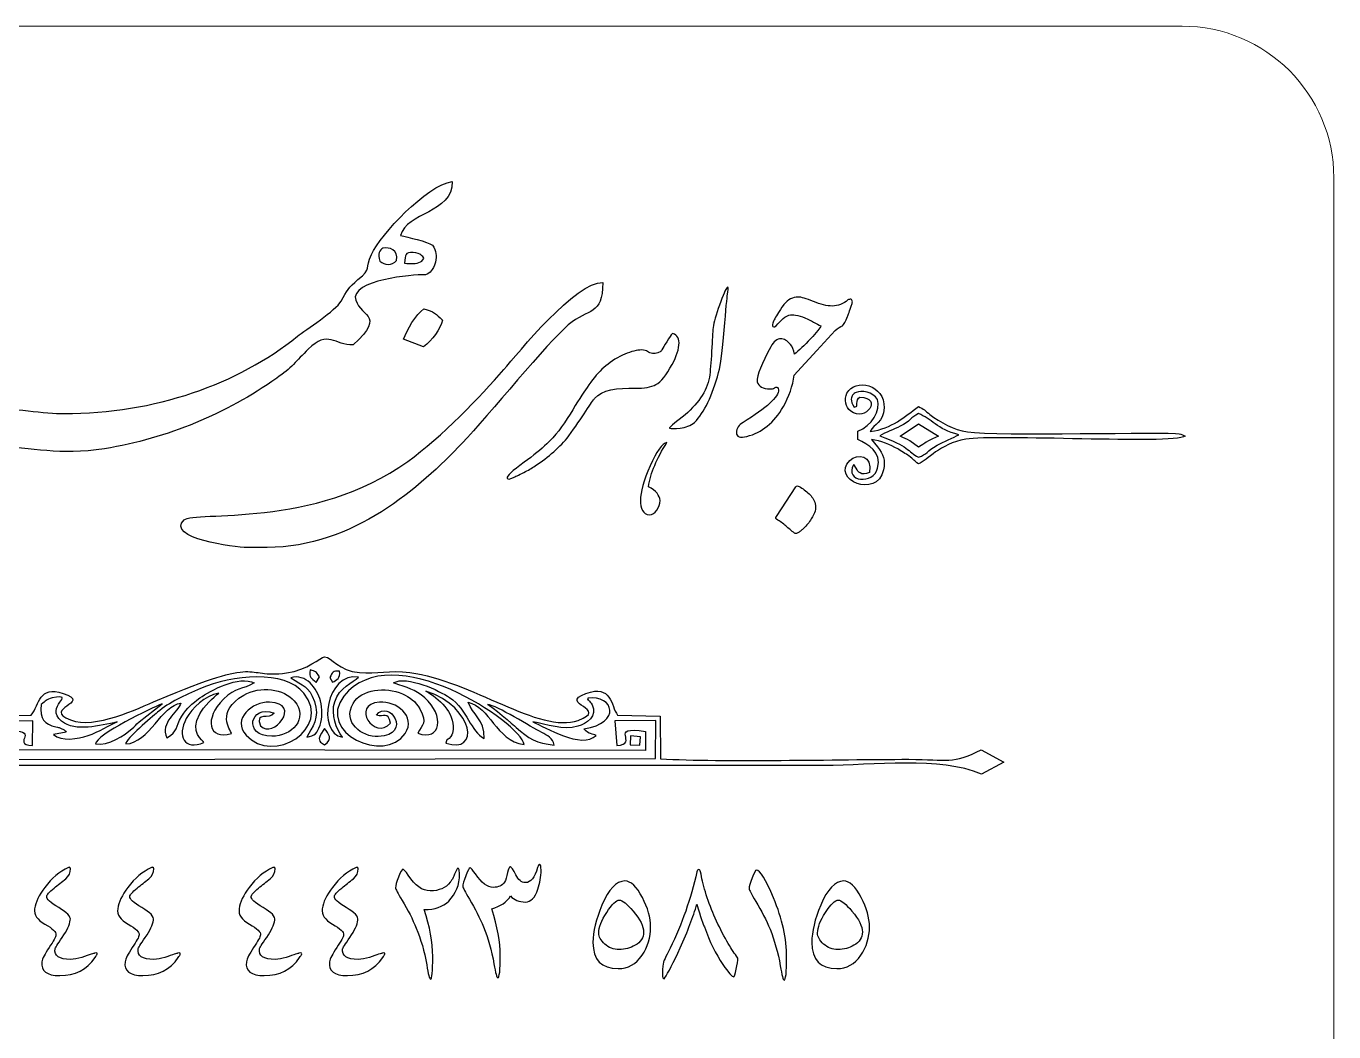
# Model space of a CAD drawing. Header units: millimetres. Extents: x -324 to 397, y -93 to 254.
# Drawn here: x 307.9 to 333.77, y 64.38 to 84.28 of the extents above; entities that cross this region are included whole.
import ezdxf

# ---------------------------------------------------------------- set-up
doc = ezdxf.new("R2010")
doc.units = ezdxf.units.MM
doc.header["$MEASUREMENT"] = 0
doc.layers.add('Layer 1', color=7, linetype='Continuous')

msp = doc.modelspace()

# ---------------------------------------------------------------- linework, layer by layer
at = {"layer": 'Layer 1', "color": 250, "lineweight": 18}
msp.add_open_spline([(296.9672, 84.2841), (296.9672, 84.2841), (330.7672, 84.2841), (330.7672, 84.2841), (332.4195, 84.2841), (333.7672, 82.9364), (333.7672, 81.2841), (333.7672, 81.2841), (333.7672, 47.4841), (333.7672, 47.4841), (333.7672, 45.8318), (332.4195, 44.4841), (330.7672, 44.4841), (330.7672, 44.4841), (296.9672, 44.4841), (296.9672, 44.4841), (295.3149, 44.4841), (293.9672, 45.8318), (293.9672, 47.4841), (293.9672, 47.4841), (293.9672, 81.2841), (293.9672, 81.2841), (293.9672, 82.9364), (295.3149, 84.2841), (296.9672, 84.2841)], degree=3, knots=[0, 0, 0, 0, 0.125, 0.125, 0.125, 0.25, 0.25, 0.25, 0.375, 0.375, 0.375, 0.5, 0.5, 0.5, 0.625, 0.625, 0.625, 0.75, 0.75, 0.75, 0.875, 0.875, 0.875, 1, 1, 1, 1], dxfattribs=at)
at = {"layer": 'Layer 1', "color": 250}
for points, knots in [([(308.644, 76.6163), (308.3002, 76.6163), (307.5763, 76.7157), (307.1975, 76.7572), (307.1975, 76.7572), (307.1914, 76.704), (307.1914, 76.704), (306.8535, 76.502), (307.3132, 74.7629), (305.876, 74.0207), (305.401, 73.7754), (304.652, 73.7296), (304.3248, 74.1284), (303.9098, 74.6344), (304.4522, 75.5448), (304.3243, 75.7316), (304.0205, 75.337), (303.9252, 74.6646), (303.9252, 74.0889), (303.9252, 72.7343), (305.3491, 72.8802), (306.058, 73.5128), (306.8476, 74.2172), (306.9323, 74.8937), (307.2574, 75.9528), (308.0558, 75.9617), (308.529, 75.7742), (309.4487, 75.9234), (310.7071, 76.1274), (311.8474, 76.6148), (312.8538, 77.3182), (313.1431, 77.5204), (313.2379, 77.6552), (313.4784, 77.8939), (313.8663, 78.279), (314.0051, 77.9691), (314.3637, 77.9758), (315.0641, 78.6086), (314.4401, 78.5309), (314.4066, 78.9287), (314.4664, 79.3041), (315.7319, 79.379), (315.8002, 79.3619), (315.8921, 79.4058), (315.9376, 79.441), (315.9933, 79.616), (316.0159, 79.7376), (316.0193, 79.8354), (315.9362, 79.9523), (315.8343, 80.0208), (315.445, 80.1076), (315.3013, 80.1418), (315.4232, 80.6064), (316.3331, 80.5718), (316.3281, 81.2121), (315.8094, 81.1295), (314.9161, 80.1635), (314.7267, 79.7666), (314.5873, 79.4745), (314.748, 79.5044), (314.4621, 79.2689), (314.2729, 79.1131), (314.2375, 79.0472), (314.1279, 78.8426), (314.0313, 78.6624), (313.418, 78.2713), (313.263, 78.1466), (312.0851, 77.1995), (310.452, 76.6163), (308.644, 76.6163)], [0, 0, 0, 0, 0.0434783, 0.0434783, 0.0434783, 0.0869565, 0.0869565, 0.0869565, 0.1304348, 0.1304348, 0.1304348, 0.173913, 0.173913, 0.173913, 0.2173913, 0.2173913, 0.2173913, 0.2608696, 0.2608696, 0.2608696, 0.3043478, 0.3043478, 0.3043478, 0.3478261, 0.3478261, 0.3478261, 0.3913043, 0.3913043, 0.3913043, 0.4347826, 0.4347826, 0.4347826, 0.4782609, 0.4782609, 0.4782609, 0.5217391, 0.5217391, 0.5217391, 0.5652174, 0.5652174, 0.5652174, 0.6086957, 0.6086957, 0.6086957, 0.6521739, 0.6521739, 0.6521739, 0.6956522, 0.6956522, 0.6956522, 0.7391304, 0.7391304, 0.7391304, 0.7826087, 0.7826087, 0.7826087, 0.826087, 0.826087, 0.826087, 0.8695652, 0.8695652, 0.8695652, 0.9130435, 0.9130435, 0.9130435, 0.9565217, 0.9565217, 0.9565217, 1, 1, 1, 1]), ([(314.8973, 79.6312), (314.8445, 79.779), (314.89, 79.8618), (314.9546, 79.8886), (315.0829, 79.9203), (315.2613, 79.8593), (315.2244, 79.6486), (315.1367, 79.5361), (314.9777, 79.5513), (314.8973, 79.6312)], [0, 0, 0, 0, 0.3333333, 0.3333333, 0.3333333, 0.6666667, 0.6666667, 0.6666667, 1, 1, 1, 1]), ([(315.382, 79.5916), (315.4025, 79.765), (315.3833, 79.8162), (315.5559, 79.803), (315.712, 79.791), (315.735, 79.7317), (315.7664, 79.6886), (315.7157, 79.6241), (315.7261, 79.6374), (315.7, 79.6208), (315.6153, 79.5723), (315.5008, 79.5906), (315.382, 79.5916)], [0, 0, 0, 0, 0.25, 0.25, 0.25, 0.5, 0.5, 0.5, 0.75, 0.75, 0.75, 1, 1, 1, 1]), ([(312.2655, 73.9688), (312.2655, 73.9688), (312.6655, 73.9688), (312.6655, 73.9688), (314.3699, 73.9688), (315.6996, 75.1685), (316.5218, 76.0322), (317.0437, 76.5804), (318.2237, 78.0386), (318.6218, 78.373), (319.0268, 78.7132), (319.2968, 78.5403), (319.3059, 79.2091), (318.7847, 79.2487), (317.6192, 77.8043), (317.3458, 77.4871), (316.892, 76.9603), (316.1165, 76.1538), (315.4448, 75.6691), (313.599, 74.3374), (311.2188, 74.6998), (311.0241, 74.5152), (310.6389, 74.1501), (312.0334, 73.9688), (312.2655, 73.9688)], [0, 0, 0, 0, 0.125, 0.125, 0.125, 0.25, 0.25, 0.25, 0.375, 0.375, 0.375, 0.5, 0.5, 0.5, 0.625, 0.625, 0.625, 0.75, 0.75, 0.75, 0.875, 0.875, 0.875, 1, 1, 1, 1]), ([(321.7731, 78.9838), (321.7617, 78.9169), (321.7405, 78.6789), (321.7079, 78.2698), (321.6744, 77.8606), (321.6378, 77.5811), (321.5962, 77.4319), (321.4723, 76.9714), (321.3142, 76.6421), (321.121, 76.4432), (321.0403, 76.3805), (320.9458, 76.3438), (320.8382, 76.3308), (320.7306, 76.3177), (320.6589, 76.3177), (320.6222, 76.3308), (320.6222, 76.3438), (320.707, 76.4163), (320.8757, 76.55), (321.183, 76.7921), (321.3623, 77.0554), (321.4153, 77.3382), (321.4307, 77.4547), (321.4454, 77.6243), (321.4577, 77.8484), (321.4707, 78.0717), (321.4805, 78.229), (321.487, 78.3195), (321.5008, 78.4214), (321.5432, 78.5705), (321.6133, 78.7661), (321.6834, 78.9618), (321.7339, 79.0775), (321.7657, 79.1125), (321.7788, 79.1223), (321.7861, 79.1199), (321.7878, 79.1052), (321.7894, 79.0914), (321.7845, 79.0506), (321.7731, 78.9838)], [0, 0, 0, 0, 0.0769231, 0.0769231, 0.0769231, 0.1538462, 0.1538462, 0.1538462, 0.2307692, 0.2307692, 0.2307692, 0.3076923, 0.3076923, 0.3076923, 0.3846154, 0.3846154, 0.3846154, 0.4615385, 0.4615385, 0.4615385, 0.5384615, 0.5384615, 0.5384615, 0.6153846, 0.6153846, 0.6153846, 0.6923077, 0.6923077, 0.6923077, 0.7692308, 0.7692308, 0.7692308, 0.8461538, 0.8461538, 0.8461538, 0.9230769, 0.9230769, 0.9230769, 1, 1, 1, 1]), ([(323.0963, 77.7936), (323.1856, 77.8648), (323.2916, 77.9654), (323.4162, 78.0954), (323.5352, 78.2274), (323.6029, 78.313), (323.6192, 78.3529), (323.5279, 78.3994), (323.4602, 78.4352), (323.4162, 78.4605), (323.2597, 78.5355), (323.1367, 78.573), (323.0454, 78.573), (322.9679, 78.573), (322.893, 78.5306), (322.8212, 78.4458), (322.7462, 78.3603), (322.7022, 78.3219), (322.6876, 78.3317), (322.659, 78.3391), (322.6517, 78.3651), (322.6664, 78.4075), (322.6851, 78.4556), (322.7234, 78.5249), (322.7805, 78.6154), (322.8375, 78.7066), (322.8726, 78.7596), (322.8856, 78.7759), (322.972, 78.8746), (323.0649, 78.9235), (323.1652, 78.9235), (323.2288, 78.9235), (323.3315, 78.8949), (323.4733, 78.8379), (323.6118, 78.7776), (323.7365, 78.7466), (323.8482, 78.7466), (323.9607, 78.7466), (324.0626, 78.7865), (324.1538, 78.8664), (324.1726, 78.8778), (324.193, 78.8819), (324.2133, 78.8803), (324.2321, 78.8713), (324.2419, 78.8542), (324.2419, 78.8305), (324.2419, 78.8085), (324.237, 78.7849), (324.228, 78.7613), (324.2068, 78.7042), (324.1897, 78.6569), (324.1767, 78.6203), (324.1628, 78.5836), (324.153, 78.5559), (324.1465, 78.5371), (324.1049, 78.4409), (324.0715, 78.3798), (324.0463, 78.3529), (324.0031, 78.3431), (323.9566, 78.3138), (323.9052, 78.2649), (323.9052, 78.2649), (323.5377, 77.8631), (323.5377, 77.8631), (323.5377, 77.8631), (323.1579, 77.4507), (323.1579, 77.4507), (323.1579, 77.4507), (323.0933, 77.3751), (323.0933, 77.3751), (323.0624, 77.164), (322.9901, 76.9573), (322.8767, 76.7554), (322.6933, 76.4375), (322.4528, 76.2411), (322.1553, 76.1661), (322.0184, 76.1327), (321.9499, 76.158), (321.9499, 76.2419), (321.9499, 76.3251), (321.9931, 76.3919), (322.0787, 76.4432), (322.5482, 76.731), (322.7829, 76.9469), (322.7829, 77.0904), (322.7829, 77.1091), (322.7748, 77.1238), (322.7585, 77.1328), (322.7414, 77.1426), (322.7226, 77.1401), (322.7006, 77.1263), (322.6794, 77.1116), (322.6492, 77.1043), (322.6118, 77.1043), (322.4748, 77.1075), (322.3892, 77.1548), (322.3558, 77.2453), (322.3558, 77.3757), (322.4471, 77.6071), (322.6305, 77.9405), (322.6859, 78.0448), (322.7511, 78.0978), (322.8261, 78.0978), (322.8881, 78.0978), (322.9516, 78.0603), (323.0152, 77.987), (323.0542, 77.9415), (323.0812, 77.8771), (323.0963, 77.7936)], [0, 0, 0, 0, 0.0277778, 0.0277778, 0.0277778, 0.0555556, 0.0555556, 0.0555556, 0.0833333, 0.0833333, 0.0833333, 0.1111111, 0.1111111, 0.1111111, 0.1388889, 0.1388889, 0.1388889, 0.1666667, 0.1666667, 0.1666667, 0.1944444, 0.1944444, 0.1944444, 0.2222222, 0.2222222, 0.2222222, 0.25, 0.25, 0.25, 0.2777778, 0.2777778, 0.2777778, 0.3055556, 0.3055556, 0.3055556, 0.3333333, 0.3333333, 0.3333333, 0.3611111, 0.3611111, 0.3611111, 0.3888889, 0.3888889, 0.3888889, 0.4166667, 0.4166667, 0.4166667, 0.4444444, 0.4444444, 0.4444444, 0.4722222, 0.4722222, 0.4722222, 0.5, 0.5, 0.5, 0.5277778, 0.5277778, 0.5277778, 0.5555556, 0.5555556, 0.5555556, 0.5833333, 0.5833333, 0.5833333, 0.6111111, 0.6111111, 0.6111111, 0.6388889, 0.6388889, 0.6388889, 0.6666667, 0.6666667, 0.6666667, 0.6944444, 0.6944444, 0.6944444, 0.7222222, 0.7222222, 0.7222222, 0.75, 0.75, 0.75, 0.7777778, 0.7777778, 0.7777778, 0.8055556, 0.8055556, 0.8055556, 0.8333333, 0.8333333, 0.8333333, 0.8611111, 0.8611111, 0.8611111, 0.8888889, 0.8888889, 0.8888889, 0.9166667, 0.9166667, 0.9166667, 0.9444444, 0.9444444, 0.9444444, 0.9722222, 0.9722222, 0.9722222, 1, 1, 1, 1]), ([(315.3649, 78.0887), (315.3649, 78.0887), (315.7583, 77.9416), (315.7583, 77.9416), (315.9353, 78.0667), (316.0933, 78.2873), (316.1361, 78.4659), (316.0033, 78.5941), (315.9663, 78.6402), (315.7636, 78.6904), (315.6096, 78.5806), (315.4282, 78.2747), (315.3649, 78.0887)], [0, 0, 0, 0, 0.25, 0.25, 0.25, 0.5, 0.5, 0.5, 0.75, 0.75, 0.75, 1, 1, 1, 1]), ([(320.689, 78.2005), (320.7102, 78.2005), (320.7371, 78.1834), (320.7706, 78.15), (320.7991, 78.1149), (320.8137, 78.0717), (320.8137, 78.0188), (320.8137, 77.8949), (320.7673, 77.7522), (320.6752, 77.5908), (320.5619, 77.3757), (320.4559, 77.2428), (320.3573, 77.1923), (320.2587, 77.1409), (320.1218, 77.1165), (319.9482, 77.1189), (319.5907, 77.1239), (319.2874, 77.0999), (319.1421, 76.9135), (319.1225, 76.894), (319.0655, 76.8116), (318.9701, 76.6666), (318.8747, 76.5207), (318.7615, 76.3568), (318.631, 76.1751), (318.4591, 75.9575), (318.2366, 75.7594), (317.9643, 75.5809), (317.8975, 75.5377), (317.8249, 75.4953), (317.7451, 75.4546), (317.635, 75.4), (317.5658, 75.3665), (317.5372, 75.3543), (317.4639, 75.3144), (317.4223, 75.3095), (317.4133, 75.3397), (317.3987, 75.3763), (317.5112, 75.4815), (317.75, 75.6551), (317.9358, 75.7871), (318.0849, 75.9086), (318.1966, 76.0202), (318.3572, 76.1702), (318.5104, 76.365), (318.6571, 76.6062), (318.8038, 76.8475), (318.9155, 77.0236), (318.9937, 77.1352), (319.0891, 77.277), (319.1877, 77.3969), (319.2888, 77.4938), (319.3899, 77.5908), (319.508, 77.6756), (319.6433, 77.749), (319.7118, 77.7791), (319.7762, 77.8052), (319.8357, 77.828), (319.8952, 77.85), (319.9506, 77.8647), (320.0012, 77.872), (320.0525, 77.8794), (320.0998, 77.8772), (320.1422, 77.8663), (320.1749, 77.8579), (320.2053, 77.842), (320.2333, 77.819), (320.3035, 77.7973), (320.3766, 77.801), (320.4527, 77.8468), (320.4541, 77.8476), (320.5057, 77.9307), (320.6059, 78.0978), (320.6483, 78.1663), (320.6768, 78.2005), (320.689, 78.2005)], [0, 0, 0, 0, 0.04, 0.04, 0.04, 0.08, 0.08, 0.08, 0.12, 0.12, 0.12, 0.16, 0.16, 0.16, 0.2, 0.2, 0.2, 0.24, 0.24, 0.24, 0.28, 0.28, 0.28, 0.32, 0.32, 0.32, 0.36, 0.36, 0.36, 0.4, 0.4, 0.4, 0.44, 0.44, 0.44, 0.48, 0.48, 0.48, 0.52, 0.52, 0.52, 0.56, 0.56, 0.56, 0.6, 0.6, 0.6, 0.64, 0.64, 0.64, 0.68, 0.68, 0.68, 0.72, 0.72, 0.72, 0.76, 0.76, 0.76, 0.8, 0.8, 0.8, 0.84, 0.84, 0.84, 0.88, 0.88, 0.88, 0.92, 0.92, 0.92, 0.96, 0.96, 0.96, 1, 1, 1, 1]), ([(324.2476, 76.9816), (324.2687, 77.0096), (324.291, 77.0276), (324.3181, 77.0356), (324.4153, 77.0795), (324.6507, 77.0521), (324.7406, 76.8938), (324.8113, 76.6982), (324.6251, 76.3636), (324.3504, 76.2689), (324.3504, 76.2689), (324.3491, 76.1054), (324.3491, 76.1054), (324.5634, 76.0115), (324.8176, 75.8582), (324.7425, 75.5377), (324.6668, 75.2151), (324.0751, 75.2542), (324.2684, 75.6113), (324.2684, 75.6113), (324.3187, 75.5346), (324.3187, 75.5346), (324.3447, 75.4938), (324.3558, 75.4636), (324.3955, 75.4453), (324.4361, 75.4093), (324.503, 75.42), (324.5815, 75.4506), (324.6512, 75.7969), (324.3406, 75.8414), (324.1888, 75.6894), (323.815, 75.3153), (324.7262, 74.9189), (324.8595, 75.5017), (324.9027, 75.6906), (324.8498, 75.8244), (324.7369, 75.9576), (324.7369, 75.9576), (324.6196, 76.1022), (324.6196, 76.1022), (324.7984, 76.0811), (325.0015, 75.9995), (325.1386, 75.9191), (325.197, 75.8848), (325.3058, 75.816), (325.3585, 75.7797), (325.4591, 75.7106), (325.4585, 75.6806), (325.5483, 75.6233), (325.7382, 75.6954), (325.9576, 76.0168), (326.4844, 76.1084), (327.0995, 76.2155), (330.5511, 76.0057), (330.8288, 76.1688), (330.7942, 76.1952), (330.7489, 76.2034), (330.7069, 76.2188), (330.4962, 76.2594), (327.0867, 76.1708), (326.5189, 76.2572), (326.2471, 76.2986), (325.9793, 76.442), (325.7774, 76.5984), (325.6863, 76.6689), (325.6539, 76.7164), (325.5483, 76.7566), (325.2751, 76.556), (325.0355, 76.3221), (324.5976, 76.2621), (324.6739, 76.4215), (324.8519, 76.4277), (324.8684, 76.731), (324.8935, 77.193), (324.2905, 77.3271), (324.135, 77.0197), (324.0737, 76.8986), (324.1069, 76.7448), (324.2091, 76.6663), (324.5098, 76.4352), (324.8508, 76.9422), (324.3884, 76.9396), (324.3556, 76.9345), (324.3292, 76.8614), (324.3296, 76.8168), (324.327, 76.7525), (324.359, 76.7729), (324.2776, 76.7438), (324.1904, 76.8686), (324.2255, 76.9586), (324.2476, 76.9816)], [0, 0, 0, 0, 0.0333333, 0.0333333, 0.0333333, 0.0666667, 0.0666667, 0.0666667, 0.1, 0.1, 0.1, 0.1333333, 0.1333333, 0.1333333, 0.1666667, 0.1666667, 0.1666667, 0.2, 0.2, 0.2, 0.2333333, 0.2333333, 0.2333333, 0.2666667, 0.2666667, 0.2666667, 0.3, 0.3, 0.3, 0.3333333, 0.3333333, 0.3333333, 0.3666667, 0.3666667, 0.3666667, 0.4, 0.4, 0.4, 0.4333333, 0.4333333, 0.4333333, 0.4666667, 0.4666667, 0.4666667, 0.5, 0.5, 0.5, 0.5333333, 0.5333333, 0.5333333, 0.5666667, 0.5666667, 0.5666667, 0.6, 0.6, 0.6, 0.6333333, 0.6333333, 0.6333333, 0.6666667, 0.6666667, 0.6666667, 0.7, 0.7, 0.7, 0.7333333, 0.7333333, 0.7333333, 0.7666667, 0.7666667, 0.7666667, 0.8, 0.8, 0.8, 0.8333333, 0.8333333, 0.8333333, 0.8666667, 0.8666667, 0.8666667, 0.9, 0.9, 0.9, 0.9333333, 0.9333333, 0.9333333, 0.9666667, 0.9666667, 0.9666667, 1, 1, 1, 1]), ([(324.7829, 76.1744), (324.9051, 76.2497), (325.0555, 76.303), (325.1898, 76.3676), (325.3894, 76.4639), (325.3963, 76.5419), (325.5483, 76.617), (325.8088, 76.5207), (325.9076, 76.3086), (326.35, 76.2004), (326.2399, 76.1375), (326.0446, 76.061), (325.9208, 75.9924), (325.6997, 75.8699), (325.7275, 75.8139), (325.5483, 75.754), (325.3364, 75.8672), (325.3606, 75.9767), (324.7829, 76.1744)], [0, 0, 0, 0, 0.1666667, 0.1666667, 0.1666667, 0.3333333, 0.3333333, 0.3333333, 0.5, 0.5, 0.5, 0.6666667, 0.6666667, 0.6666667, 0.8333333, 0.8333333, 0.8333333, 1, 1, 1, 1]), ([(325.186, 76.1688), (325.2682, 76.13), (325.3096, 76.1219), (325.3783, 76.0789), (325.3783, 76.0789), (325.5483, 75.9555), (325.5483, 75.9555), (325.7299, 76.0482), (325.5687, 76.0058), (325.9431, 76.1688), (325.9431, 76.1688), (325.5483, 76.4169), (325.5483, 76.4169), (325.5483, 76.4169), (325.186, 76.1688), (325.186, 76.1688)], [0, 0, 0, 0, 0.2, 0.2, 0.2, 0.4, 0.4, 0.4, 0.6, 0.6, 0.6, 0.8, 0.8, 0.8, 1, 1, 1, 1]), ([(320.5725, 76.0447), (320.372, 75.7325), (320.2505, 75.4415), (320.209, 75.1701), (320.3573, 75.0894), (320.4339, 74.9982), (320.4388, 74.8979), (320.4388, 74.8294), (320.4168, 74.765), (320.3744, 74.7039), (320.3345, 74.6452), (320.284, 74.6159), (320.2236, 74.6159), (320.1617, 74.6159), (320.1169, 74.6452), (320.09, 74.7031), (320.0631, 74.761), (320.0492, 74.8262), (320.0492, 74.8979), (320.0492, 75.065), (320.1128, 75.2932), (320.2399, 75.5809), (320.3679, 75.8695), (320.478, 76.0243), (320.5725, 76.0447)], [0, 0, 0, 0, 0.125, 0.125, 0.125, 0.25, 0.25, 0.25, 0.375, 0.375, 0.375, 0.5, 0.5, 0.5, 0.625, 0.625, 0.625, 0.75, 0.75, 0.75, 0.875, 0.875, 0.875, 1, 1, 1, 1]), ([(323.5067, 74.8335), (323.4969, 74.8726), (323.4814, 74.9093), (323.4602, 74.9419), (323.4382, 74.9745), (323.4138, 75.0047), (323.3844, 75.0324), (323.3559, 75.0601), (323.3249, 75.0862), (323.2915, 75.1098), (323.2581, 75.1343), (323.2247, 75.1555), (323.1913, 75.175), (323.1782, 75.1823), (323.1668, 75.1872), (323.1554, 75.1881), (323.144, 75.1889), (323.1334, 75.1807), (323.122, 75.1652), (323.122, 75.1652), (322.7397, 74.5825), (322.7397, 74.5825), (322.7324, 74.5678), (322.7275, 74.5572), (322.7267, 74.5499), (322.7259, 74.5433), (322.7316, 74.5352), (322.7422, 74.5279), (322.809, 74.4863), (322.8709, 74.4415), (322.9264, 74.3942), (322.9818, 74.3461), (323.0388, 74.2988), (323.0959, 74.2532), (323.104, 74.2434), (323.1163, 74.2418), (323.1342, 74.2467), (323.1513, 74.2524), (323.1701, 74.2613), (323.1888, 74.2744), (323.2084, 74.2874), (323.2263, 74.3005), (323.2442, 74.3151), (323.2614, 74.329), (323.2744, 74.3412), (323.2817, 74.351), (323.3094, 74.3779), (323.3347, 74.4064), (323.36, 74.4358), (323.3844, 74.4651), (323.4081, 74.4977), (323.4301, 74.5344), (323.4668, 74.589), (323.492, 74.6403), (323.5051, 74.6901), (323.5189, 74.739), (323.5189, 74.787), (323.5067, 74.8335)], [0, 0, 0, 0, 0.0526316, 0.0526316, 0.0526316, 0.1052632, 0.1052632, 0.1052632, 0.1578947, 0.1578947, 0.1578947, 0.2105263, 0.2105263, 0.2105263, 0.2631579, 0.2631579, 0.2631579, 0.3157895, 0.3157895, 0.3157895, 0.3684211, 0.3684211, 0.3684211, 0.4210526, 0.4210526, 0.4210526, 0.4736842, 0.4736842, 0.4736842, 0.5263158, 0.5263158, 0.5263158, 0.5789474, 0.5789474, 0.5789474, 0.6315789, 0.6315789, 0.6315789, 0.6842105, 0.6842105, 0.6842105, 0.7368421, 0.7368421, 0.7368421, 0.7894737, 0.7894737, 0.7894737, 0.8421053, 0.8421053, 0.8421053, 0.8947368, 0.8947368, 0.8947368, 0.9473684, 0.9473684, 0.9473684, 1, 1, 1, 1]), ([(315.1022, 70.4892), (314.7978, 70.1418), (314.2975, 70.859), (314.8881, 70.9078), (315.2181, 70.9351), (315.6194, 70.6328), (315.3966, 70.2894), (314.9963, 69.6725), (313.6263, 70.3113), (314.182, 71.0254), (315.1154, 72.225), (317.6973, 70.4943), (317.7469, 70.0678), (317.1791, 70.1564), (317.075, 70.8213), (316.6391, 70.9059), (316.7302, 70.6611), (316.9615, 70.5758), (316.9572, 70.1893), (316.6839, 70.3307), (316.6421, 70.7443), (316.2696, 71.0021), (316.0919, 71.1251), (315.4185, 71.4475), (315.1677, 71.2879), (315.457, 71.1819), (315.5773, 71.1724), (315.7834, 70.9933), (316.1832, 70.6461), (316.1011, 70.1215), (315.643, 70.2948), (315.7286, 70.4795), (315.8489, 70.4793), (315.6857, 70.7739), (315.5993, 70.9298), (315.4887, 71.0051), (315.3403, 71.0708), (315.0051, 71.2191), (314.5274, 71.1659), (314.3644, 70.8819), (314.1512, 70.5105), (314.5387, 70.2126), (314.8625, 70.2287), (315.5569, 70.2633), (315.0729, 70.9885), (314.8265, 70.6492), (314.9771, 70.5959), (315.0533, 70.7445), (315.1022, 70.4892)], [0, 0, 0, 0, 0.0625, 0.0625, 0.0625, 0.125, 0.125, 0.125, 0.1875, 0.1875, 0.1875, 0.25, 0.25, 0.25, 0.3125, 0.3125, 0.3125, 0.375, 0.375, 0.375, 0.4375, 0.4375, 0.4375, 0.5, 0.5, 0.5, 0.5625, 0.5625, 0.5625, 0.625, 0.625, 0.625, 0.6875, 0.6875, 0.6875, 0.75, 0.75, 0.75, 0.8125, 0.8125, 0.8125, 0.875, 0.875, 0.875, 0.9375, 0.9375, 0.9375, 1, 1, 1, 1]), ([(307.9981, 70.6517), (307.9981, 70.6517), (307.1859, 70.6423), (307.1859, 70.6423), (307.1859, 70.6423), (307.1539, 69.777), (307.1539, 69.777), (306.0875, 69.777), (305.0228, 69.7768), (303.9583, 69.7768), (303.0144, 69.7768), (301.6553, 69.5855), (300.9185, 69.971), (300.9185, 69.971), (300.497, 69.7233), (300.497, 69.7233), (300.497, 69.7233), (300.9203, 69.4888), (300.9203, 69.4888), (301.5473, 69.7224), (301.5691, 69.6553), (302.3584, 69.6556), (302.3584, 69.6556), (323.6771, 69.6556), (323.6771, 69.6556), (324.6625, 69.6554), (325.9704, 69.8343), (326.7969, 69.4842), (326.7969, 69.4842), (327.2374, 69.7231), (327.2374, 69.7231), (327.2374, 69.7231), (326.7927, 69.9665), (326.7927, 69.9665), (326.2189, 69.676), (326.1405, 69.7769), (325.357, 69.7768), (323.9477, 69.7767), (321.6695, 69.7166), (320.4482, 69.7869), (320.4482, 69.7869), (320.4409, 70.6331), (320.4409, 70.6331), (320.4409, 70.6331), (319.5974, 70.6514), (319.5974, 70.6514), (319.4618, 70.8404), (319.4817, 71.2696), (318.9708, 71.078), (318.4037, 70.8653), (319.454, 70.7784), (318.8176, 70.5476), (318.0541, 70.2708), (316.6947, 71.3389), (315.4905, 71.4946), (315.0794, 71.5478), (314.84, 71.4633), (314.4923, 71.4916), (314.0655, 71.5264), (313.9533, 71.8065), (313.7996, 71.8019), (313.7109, 71.7992), (313.478, 71.5399), (313.0466, 71.4851), (312.1546, 71.3718), (312.6217, 71.849), (310.4983, 70.9484), (310.1046, 70.7814), (309.2545, 70.3683), (308.7773, 70.5551), (308.1859, 70.7866), (309.2205, 70.885), (308.6281, 71.0809), (308.1455, 71.2404), (308.165, 70.8667), (307.9981, 70.6517)], [0, 0, 0, 0, 0.04, 0.04, 0.04, 0.08, 0.08, 0.08, 0.12, 0.12, 0.12, 0.16, 0.16, 0.16, 0.2, 0.2, 0.2, 0.24, 0.24, 0.24, 0.28, 0.28, 0.28, 0.32, 0.32, 0.32, 0.36, 0.36, 0.36, 0.4, 0.4, 0.4, 0.44, 0.44, 0.44, 0.48, 0.48, 0.48, 0.52, 0.52, 0.52, 0.56, 0.56, 0.56, 0.6, 0.6, 0.6, 0.64, 0.64, 0.64, 0.68, 0.68, 0.68, 0.72, 0.72, 0.72, 0.76, 0.76, 0.76, 0.8, 0.8, 0.8, 0.84, 0.84, 0.84, 0.88, 0.88, 0.88, 0.92, 0.92, 0.92, 0.96, 0.96, 0.96, 1, 1, 1, 1]), ([(309.8678, 70.0804), (309.8607, 70.1809), (310.382, 70.6096), (310.4981, 70.7082), (310.7306, 70.9055), (311.0246, 71.043), (311.3441, 71.1783), (311.9728, 71.4445), (313.0119, 71.558), (313.3937, 71.0837), (313.9561, 70.3853), (312.7852, 69.6621), (312.2471, 70.2567), (311.962, 70.5718), (312.3728, 70.9206), (312.7115, 70.9084), (313.377, 70.8844), (312.769, 70.1652), (312.5354, 70.4369), (312.4154, 70.735), (312.7138, 70.5462), (312.8005, 70.6915), (312.3218, 70.8745), (312.1828, 70.2293), (312.7573, 70.2319), (313.1473, 70.2337), (313.4969, 70.5772), (313.2015, 70.9331), (313.0051, 71.1697), (312.525, 71.2371), (312.2019, 71.0469), (311.6494, 70.7218), (311.9339, 70.3564), (311.9578, 70.2908), (311.5015, 70.1446), (311.416, 70.5908), (311.7988, 70.9669), (312.0518, 71.2154), (312.1651, 71.1462), (312.4102, 71.2891), (312.1178, 71.4433), (311.5308, 71.1344), (311.3364, 70.9907), (311.1668, 70.8653), (311.0894, 70.8124), (310.9766, 70.6278), (310.8377, 70.4004), (310.9122, 70.3417), (310.6779, 70.2007), (310.5451, 70.5084), (310.895, 70.7023), (310.9604, 70.8901), (310.5801, 70.85), (310.3341, 70.1043), (309.8678, 70.0804)], [0, 0, 0, 0, 0.0555556, 0.0555556, 0.0555556, 0.1111111, 0.1111111, 0.1111111, 0.1666667, 0.1666667, 0.1666667, 0.2222222, 0.2222222, 0.2222222, 0.2777778, 0.2777778, 0.2777778, 0.3333333, 0.3333333, 0.3333333, 0.3888889, 0.3888889, 0.3888889, 0.4444444, 0.4444444, 0.4444444, 0.5, 0.5, 0.5, 0.5555556, 0.5555556, 0.5555556, 0.6111111, 0.6111111, 0.6111111, 0.6666667, 0.6666667, 0.6666667, 0.7222222, 0.7222222, 0.7222222, 0.7777778, 0.7777778, 0.7777778, 0.8333333, 0.8333333, 0.8333333, 0.8888889, 0.8888889, 0.8888889, 0.9444444, 0.9444444, 0.9444444, 1, 1, 1, 1]), ([(313.4488, 70.2157), (313.5527, 70.4064), (313.7134, 70.606), (313.6002, 70.9202), (313.4859, 71.2373), (313.3767, 71.223), (313.1327, 71.3914), (313.4287, 71.4772), (313.658, 71.1814), (313.7191, 70.9331), (313.7569, 70.7795), (313.7648, 70.5978), (313.7114, 70.4499), (313.6544, 70.2923), (313.6122, 70.2424), (313.4488, 70.2157)], [0, 0, 0, 0, 0.2, 0.2, 0.2, 0.4, 0.4, 0.4, 0.6, 0.6, 0.6, 0.8, 0.8, 0.8, 1, 1, 1, 1]), ([(313.5156, 71.5507), (313.636, 71.5065), (313.621, 71.5244), (313.7022, 71.4073), (313.7022, 71.4073), (313.6377, 71.2943), (313.6377, 71.2943), (313.535, 71.3999), (313.4875, 71.3736), (313.5156, 71.5507)], [0, 0, 0, 0, 0.3333333, 0.3333333, 0.3333333, 0.6666667, 0.6666667, 0.6666667, 1, 1, 1, 1]), ([(314.1537, 70.2172), (313.6342, 70.2952), (313.8431, 71.5182), (314.4752, 71.4002), (314.3605, 71.3009), (314.0945, 71.1991), (314.0027, 70.9164), (313.9202, 70.6624), (314.0332, 70.3704), (314.1537, 70.2172)], [0, 0, 0, 0, 0.3333333, 0.3333333, 0.3333333, 0.6666667, 0.6666667, 0.6666667, 1, 1, 1, 1]), ([(313.9035, 71.3962), (313.961, 71.4977), (313.9538, 71.5372), (314.0994, 71.5183), (314.1089, 71.3872), (314.0528, 71.3494), (313.9545, 71.3024), (313.9545, 71.3024), (313.9035, 71.3962), (313.9035, 71.3962)], [0, 0, 0, 0, 0.3333333, 0.3333333, 0.3333333, 0.6666667, 0.6666667, 0.6666667, 1, 1, 1, 1]), ([(308.1966, 70.8638), (308.2882, 70.9313), (308.2821, 70.9651), (308.4146, 70.9904), (308.9237, 71.0875), (308.2428, 70.8181), (308.5989, 70.5315), (308.8734, 70.3105), (309.3522, 70.4459), (309.7, 70.5153), (309.5404, 70.4631), (309.3471, 70.32), (309.1234, 70.2471), (308.9148, 70.1791), (308.6011, 70.124), (308.4373, 70.2665), (308.4373, 70.2665), (308.691, 70.3121), (308.691, 70.3121), (308.633, 70.3731), (308.6717, 70.3517), (308.5762, 70.3944), (308.5366, 70.4121), (308.5404, 70.4026), (308.4833, 70.4187), (308.2711, 70.4784), (308.1501, 70.5606), (308.1966, 70.8638)], [0, 0, 0, 0, 0.1111111, 0.1111111, 0.1111111, 0.2222222, 0.2222222, 0.2222222, 0.3333333, 0.3333333, 0.3333333, 0.4444444, 0.4444444, 0.4444444, 0.5555556, 0.5555556, 0.5555556, 0.6666667, 0.6666667, 0.6666667, 0.7777778, 0.7777778, 0.7777778, 0.8888889, 0.8888889, 0.8888889, 1, 1, 1, 1]), ([(311.4131, 70.1103), (311.0308, 69.943), (310.8751, 70.2423), (311.0657, 70.5835), (311.182, 70.7915), (311.4343, 71.0322), (311.7063, 71.0841), (311.6037, 71.0111), (311.4107, 70.8179), (311.33, 70.6765), (311.1185, 70.3061), (311.3962, 70.1479), (311.4131, 70.1103)], [0, 0, 0, 0, 0.25, 0.25, 0.25, 0.5, 0.5, 0.5, 0.75, 0.75, 0.75, 1, 1, 1, 1]), ([(316.2016, 70.0979), (316.2384, 70.2491), (316.2042, 70.0948), (316.2959, 70.2286), (316.3256, 70.2718), (316.3404, 70.3092), (316.345, 70.3716), (316.3692, 70.7054), (316.0622, 70.9847), (315.8065, 71.1273), (316.7892, 70.7909), (316.8626, 69.8682), (316.2016, 70.0979)], [0, 0, 0, 0, 0.25, 0.25, 0.25, 0.5, 0.5, 0.5, 0.75, 0.75, 0.75, 1, 1, 1, 1]), ([(317.9214, 70.5158), (318.1922, 70.473), (318.522, 70.3459), (318.8125, 70.4308), (318.9722, 70.4774), (319.2145, 70.6307), (319.0948, 70.8578), (319.0613, 70.9215), (319.0653, 70.8921), (319.0423, 70.9251), (318.9815, 71.0126), (319.0254, 70.8924), (319.0067, 70.9898), (319.5226, 71.0491), (319.685, 70.4996), (318.9316, 70.3785), (319.0424, 70.2598), (319.0927, 70.2903), (319.1766, 70.2492), (318.8844, 69.9718), (318.165, 70.4096), (317.9214, 70.5158)], [0, 0, 0, 0, 0.1428571, 0.1428571, 0.1428571, 0.2857143, 0.2857143, 0.2857143, 0.4285714, 0.4285714, 0.4285714, 0.5714286, 0.5714286, 0.5714286, 0.7142857, 0.7142857, 0.7142857, 0.8571429, 0.8571429, 0.8571429, 1, 1, 1, 1]), ([(309.2685, 70.0808), (309.2831, 70.2664), (310.3767, 70.795), (310.5879, 70.8741), (310.5879, 70.8741), (310.1301, 70.5174), (310.1301, 70.5174), (310.0659, 70.4652), (310.0525, 70.4333), (309.9881, 70.378), (309.8579, 70.266), (309.519, 70.0279), (309.2685, 70.0808)], [0, 0, 0, 0, 0.25, 0.25, 0.25, 0.5, 0.5, 0.5, 0.75, 0.75, 0.75, 1, 1, 1, 1]), ([(318.3459, 70.0586), (317.9999, 70.0883), (317.8277, 70.1949), (317.5931, 70.4056), (317.5455, 70.4483), (317.0933, 70.8467), (317.0239, 70.8647), (317.2065, 70.8413), (317.8931, 70.4129), (318.0966, 70.3076), (318.2153, 70.2461), (318.313, 70.2005), (318.3459, 70.0586)], [0, 0, 0, 0, 0.25, 0.25, 0.25, 0.5, 0.5, 0.5, 0.75, 0.75, 0.75, 1, 1, 1, 1]), ([(307.4602, 69.963), (307.4602, 69.963), (320.1484, 69.9525), (320.1484, 69.9525), (320.1484, 69.9525), (320.15, 70.3275), (320.15, 70.3275), (319.3766, 70.447), (320.0502, 70.0821), (319.5816, 70.0483), (319.5816, 70.0483), (319.546, 70.5415), (319.546, 70.5415), (319.546, 70.5415), (320.3545, 70.5472), (320.3545, 70.5472), (320.3545, 70.5472), (320.35, 69.7926), (320.35, 69.7926), (320.35, 69.7926), (307.2627, 69.7751), (307.2627, 69.7751), (307.2627, 69.7751), (307.2609, 70.5332), (307.2609, 70.5332), (307.2609, 70.5332), (308.0284, 70.5373), (308.0284, 70.5373), (308.0284, 70.5373), (308.0226, 70.05), (308.0226, 70.05), (307.5572, 70.0799), (308.2723, 70.3865), (307.467, 70.3343), (307.467, 70.3343), (307.4602, 69.963), (307.4602, 69.963)], [0, 0, 0, 0, 0.0833333, 0.0833333, 0.0833333, 0.1666667, 0.1666667, 0.1666667, 0.25, 0.25, 0.25, 0.3333333, 0.3333333, 0.3333333, 0.4166667, 0.4166667, 0.4166667, 0.5, 0.5, 0.5, 0.5833333, 0.5833333, 0.5833333, 0.6666667, 0.6666667, 0.6666667, 0.75, 0.75, 0.75, 0.8333333, 0.8333333, 0.8333333, 0.9166667, 0.9166667, 0.9166667, 1, 1, 1, 1]), ([(313.704, 70.2298), (313.7043, 70.231), (313.775, 70.3519), (313.7977, 70.3847), (313.8866, 70.2778), (313.9686, 70.1786), (313.7977, 70.0639), (313.7477, 70.1049), (313.6733, 70.1102), (313.704, 70.2298)], [0, 0, 0, 0, 0.3333333, 0.3333333, 0.3333333, 0.6666667, 0.6666667, 0.6666667, 1, 1, 1, 1]), ([(319.8522, 70.2387), (319.8522, 70.2387), (320.0497, 70.2187), (320.0497, 70.2187), (320.0497, 70.2187), (320.0375, 70.0573), (320.0375, 70.0573), (320.0375, 70.0573), (319.8479, 70.0609), (319.8479, 70.0609), (319.8479, 70.0609), (319.8522, 70.2387), (319.8522, 70.2387)], [0, 0, 0, 0, 0.25, 0.25, 0.25, 0.5, 0.5, 0.5, 0.75, 0.75, 0.75, 1, 1, 1, 1]), ([(309.2624, 65.8567), (309.0986, 65.6173), (308.8654, 65.4975), (308.563, 65.4975), (308.3025, 65.4975), (308.1849, 65.5879), (308.2101, 65.7685), (308.2185, 65.8315), (308.2657, 65.926), (308.3519, 66.0521), (308.438, 66.1781), (308.4831, 66.2621), (308.4873, 66.3041), (308.4957, 66.3587), (308.4233, 66.4291), (308.2699, 66.5152), (308.1166, 66.6013), (308.0483, 66.7032), (308.0651, 66.8208), (308.082, 66.9469), (308.1492, 67.0876), (308.2668, 67.243), (308.4012, 67.4237), (308.5567, 67.5539), (308.7331, 67.6337), (308.7415, 67.6379), (308.7478, 67.64), (308.752, 67.64), (308.7688, 67.64), (308.7772, 67.6295), (308.7772, 67.6085), (308.7772, 67.5329), (308.7457, 67.4678), (308.6827, 67.4132), (308.6029, 67.3502), (308.5251, 67.2892), (308.4495, 67.2304), (308.3529, 67.1506), (308.3046, 67.096), (308.3046, 67.0666), (308.2962, 67.012), (308.375, 66.9374), (308.5409, 66.8429), (308.7068, 66.7484), (308.7835, 66.6654), (308.7709, 66.594), (308.7583, 66.5058), (308.7047, 66.3923), (308.6102, 66.2537), (308.5157, 66.1151), (308.4684, 66.0394), (308.4684, 66.0269), (308.4474, 65.8882), (308.5504, 65.8189), (308.7772, 65.8189), (308.8444, 65.8189), (308.9179, 65.8315), (308.9978, 65.8567), (309.1574, 65.9113), (309.2414, 65.9386), (309.2498, 65.9386), (309.2792, 65.947), (309.296, 65.947), (309.3002, 65.9386), (309.3044, 65.9344), (309.3034, 65.925), (309.2971, 65.9103), (309.2908, 65.8956), (309.2792, 65.8777), (309.2624, 65.8567)], [0, 0, 0, 0, 0.0434783, 0.0434783, 0.0434783, 0.0869565, 0.0869565, 0.0869565, 0.1304348, 0.1304348, 0.1304348, 0.173913, 0.173913, 0.173913, 0.2173913, 0.2173913, 0.2173913, 0.2608696, 0.2608696, 0.2608696, 0.3043478, 0.3043478, 0.3043478, 0.3478261, 0.3478261, 0.3478261, 0.3913043, 0.3913043, 0.3913043, 0.4347826, 0.4347826, 0.4347826, 0.4782609, 0.4782609, 0.4782609, 0.5217391, 0.5217391, 0.5217391, 0.5652174, 0.5652174, 0.5652174, 0.6086957, 0.6086957, 0.6086957, 0.6521739, 0.6521739, 0.6521739, 0.6956522, 0.6956522, 0.6956522, 0.7391304, 0.7391304, 0.7391304, 0.7826087, 0.7826087, 0.7826087, 0.826087, 0.826087, 0.826087, 0.8695652, 0.8695652, 0.8695652, 0.9130435, 0.9130435, 0.9130435, 0.9565217, 0.9565217, 0.9565217, 1, 1, 1, 1]), ([(310.9071, 65.8567), (310.7433, 65.6173), (310.5101, 65.4975), (310.2076, 65.4975), (309.9472, 65.4975), (309.8295, 65.5879), (309.8547, 65.7685), (309.8632, 65.8315), (309.9104, 65.926), (309.9965, 66.0521), (310.0827, 66.1781), (310.1278, 66.2621), (310.132, 66.3041), (310.1404, 66.3587), (310.0679, 66.4291), (309.9146, 66.5152), (309.7613, 66.6013), (309.693, 66.7032), (309.7098, 66.8208), (309.7266, 66.9469), (309.7938, 67.0876), (309.9115, 67.243), (310.0459, 67.4237), (310.2013, 67.5539), (310.3778, 67.6337), (310.3862, 67.6379), (310.3925, 67.64), (310.3967, 67.64), (310.4135, 67.64), (310.4219, 67.6295), (310.4219, 67.6085), (310.4219, 67.5329), (310.3904, 67.4678), (310.3274, 67.4132), (310.2475, 67.3502), (310.1698, 67.2892), (310.0942, 67.2304), (309.9976, 67.1506), (309.9493, 67.096), (309.9493, 67.0666), (309.9409, 67.012), (310.0196, 66.9374), (310.1856, 66.8429), (310.3515, 66.7484), (310.4282, 66.6654), (310.4156, 66.594), (310.403, 66.5058), (310.3494, 66.3923), (310.2549, 66.2537), (310.1604, 66.1151), (310.1131, 66.0394), (310.1131, 66.0269), (310.0921, 65.8882), (310.195, 65.8189), (310.4219, 65.8189), (310.4891, 65.8189), (310.5626, 65.8315), (310.6424, 65.8567), (310.8021, 65.9113), (310.8861, 65.9386), (310.8945, 65.9386), (310.9239, 65.947), (310.9407, 65.947), (310.9449, 65.9386), (310.9491, 65.9344), (310.9481, 65.925), (310.9418, 65.9103), (310.9354, 65.8956), (310.9239, 65.8777), (310.9071, 65.8567)], [0, 0, 0, 0, 0.0434783, 0.0434783, 0.0434783, 0.0869565, 0.0869565, 0.0869565, 0.1304348, 0.1304348, 0.1304348, 0.173913, 0.173913, 0.173913, 0.2173913, 0.2173913, 0.2173913, 0.2608696, 0.2608696, 0.2608696, 0.3043478, 0.3043478, 0.3043478, 0.3478261, 0.3478261, 0.3478261, 0.3913043, 0.3913043, 0.3913043, 0.4347826, 0.4347826, 0.4347826, 0.4782609, 0.4782609, 0.4782609, 0.5217391, 0.5217391, 0.5217391, 0.5652174, 0.5652174, 0.5652174, 0.6086957, 0.6086957, 0.6086957, 0.6521739, 0.6521739, 0.6521739, 0.6956522, 0.6956522, 0.6956522, 0.7391304, 0.7391304, 0.7391304, 0.7826087, 0.7826087, 0.7826087, 0.826087, 0.826087, 0.826087, 0.8695652, 0.8695652, 0.8695652, 0.9130435, 0.9130435, 0.9130435, 0.9565217, 0.9565217, 0.9565217, 1, 1, 1, 1]), ([(313.3076, 65.8567), (313.1438, 65.6173), (312.9106, 65.4975), (312.6082, 65.4975), (312.3477, 65.4975), (312.2301, 65.5879), (312.2553, 65.7685), (312.2637, 65.8315), (312.311, 65.926), (312.3971, 66.0521), (312.4832, 66.1781), (312.5283, 66.2621), (312.5325, 66.3041), (312.541, 66.3587), (312.4685, 66.4291), (312.3151, 66.5152), (312.1618, 66.6013), (312.0936, 66.7032), (312.1104, 66.8208), (312.1272, 66.9469), (312.1944, 67.0876), (312.312, 67.243), (312.4464, 67.4237), (312.6019, 67.5539), (312.7783, 67.6337), (312.7867, 67.6379), (312.793, 67.64), (312.7972, 67.64), (312.814, 67.64), (312.8224, 67.6295), (312.8224, 67.6085), (312.8224, 67.5329), (312.7909, 67.4678), (312.7279, 67.4132), (312.6481, 67.3502), (312.5704, 67.2892), (312.4947, 67.2304), (312.3981, 67.1506), (312.3498, 67.096), (312.3498, 67.0666), (312.3414, 67.012), (312.4202, 66.9374), (312.5861, 66.8429), (312.752, 66.7484), (312.8287, 66.6654), (312.8161, 66.594), (312.8035, 66.5058), (312.7499, 66.3923), (312.6554, 66.2537), (312.5609, 66.1151), (312.5137, 66.0394), (312.5137, 66.0269), (312.4926, 65.8882), (312.5956, 65.8189), (312.8224, 65.8189), (312.8896, 65.8189), (312.9631, 65.8315), (313.043, 65.8567), (313.2026, 65.9113), (313.2866, 65.9386), (313.295, 65.9386), (313.3244, 65.947), (313.3412, 65.947), (313.3454, 65.9386), (313.3496, 65.9344), (313.3486, 65.925), (313.3423, 65.9103), (313.336, 65.8956), (313.3244, 65.8777), (313.3076, 65.8567)], [0, 0, 0, 0, 0.0434783, 0.0434783, 0.0434783, 0.0869565, 0.0869565, 0.0869565, 0.1304348, 0.1304348, 0.1304348, 0.173913, 0.173913, 0.173913, 0.2173913, 0.2173913, 0.2173913, 0.2608696, 0.2608696, 0.2608696, 0.3043478, 0.3043478, 0.3043478, 0.3478261, 0.3478261, 0.3478261, 0.3913043, 0.3913043, 0.3913043, 0.4347826, 0.4347826, 0.4347826, 0.4782609, 0.4782609, 0.4782609, 0.5217391, 0.5217391, 0.5217391, 0.5652174, 0.5652174, 0.5652174, 0.6086957, 0.6086957, 0.6086957, 0.6521739, 0.6521739, 0.6521739, 0.6956522, 0.6956522, 0.6956522, 0.7391304, 0.7391304, 0.7391304, 0.7826087, 0.7826087, 0.7826087, 0.826087, 0.826087, 0.826087, 0.8695652, 0.8695652, 0.8695652, 0.9130435, 0.9130435, 0.9130435, 0.9565217, 0.9565217, 0.9565217, 1, 1, 1, 1]), ([(314.9523, 65.8567), (314.7885, 65.6173), (314.5553, 65.4975), (314.2528, 65.4975), (313.9924, 65.4975), (313.8748, 65.5879), (313.9, 65.7685), (313.9084, 65.8315), (313.9556, 65.926), (314.0417, 66.0521), (314.1279, 66.1781), (314.173, 66.2621), (314.1772, 66.3041), (314.1856, 66.3587), (314.1132, 66.4291), (313.9598, 66.5152), (313.8065, 66.6013), (313.7382, 66.7032), (313.755, 66.8208), (313.7718, 66.9469), (313.8391, 67.0876), (313.9567, 67.243), (314.0911, 67.4237), (314.2466, 67.5539), (314.423, 67.6337), (314.4314, 67.6379), (314.4377, 67.64), (314.4419, 67.64), (314.4587, 67.64), (314.4671, 67.6295), (314.4671, 67.6085), (314.4671, 67.5329), (314.4356, 67.4678), (314.3726, 67.4132), (314.2927, 67.3502), (314.215, 67.2892), (314.1394, 67.2304), (314.0428, 67.1506), (313.9945, 67.096), (313.9945, 67.0666), (313.9861, 67.012), (314.0649, 66.9374), (314.2308, 66.8429), (314.3967, 66.7484), (314.4734, 66.6654), (314.4608, 66.594), (314.4482, 66.5058), (314.3946, 66.3923), (314.3001, 66.2537), (314.2056, 66.1151), (314.1583, 66.0394), (314.1583, 66.0269), (314.1373, 65.8882), (314.2402, 65.8189), (314.4671, 65.8189), (314.5343, 65.8189), (314.6078, 65.8315), (314.6876, 65.8567), (314.8473, 65.9113), (314.9313, 65.9386), (314.9397, 65.9386), (314.9691, 65.947), (314.9859, 65.947), (314.9901, 65.9386), (314.9943, 65.9344), (314.9933, 65.925), (314.987, 65.9103), (314.9807, 65.8956), (314.9691, 65.8777), (314.9523, 65.8567)], [0, 0, 0, 0, 0.0434783, 0.0434783, 0.0434783, 0.0869565, 0.0869565, 0.0869565, 0.1304348, 0.1304348, 0.1304348, 0.173913, 0.173913, 0.173913, 0.2173913, 0.2173913, 0.2173913, 0.2608696, 0.2608696, 0.2608696, 0.3043478, 0.3043478, 0.3043478, 0.3478261, 0.3478261, 0.3478261, 0.3913043, 0.3913043, 0.3913043, 0.4347826, 0.4347826, 0.4347826, 0.4782609, 0.4782609, 0.4782609, 0.5217391, 0.5217391, 0.5217391, 0.5652174, 0.5652174, 0.5652174, 0.6086957, 0.6086957, 0.6086957, 0.6521739, 0.6521739, 0.6521739, 0.6956522, 0.6956522, 0.6956522, 0.7391304, 0.7391304, 0.7391304, 0.7826087, 0.7826087, 0.7826087, 0.826087, 0.826087, 0.826087, 0.8695652, 0.8695652, 0.8695652, 0.9130435, 0.9130435, 0.9130435, 0.9565217, 0.9565217, 0.9565217, 1, 1, 1, 1]), ([(316.4647, 67.5644), (316.4689, 67.5476), (316.471, 67.5287), (316.471, 67.5077), (316.471, 67.2934), (316.3995, 67.1149), (316.2567, 66.9721), (316.1433, 66.8586), (315.9815, 66.8019), (315.7715, 66.8019), (315.8849, 66.4658), (315.9416, 66.1571), (315.9416, 65.8756), (315.9416, 65.5773), (315.9269, 65.4282), (315.8975, 65.4282), (315.8765, 65.4282), (315.8513, 65.5227), (315.8219, 65.7118), (315.7757, 65.9764), (315.7064, 66.218), (315.614, 66.4364), (315.5425, 66.6129), (315.4501, 66.7956), (315.3367, 66.9847), (315.2485, 67.1317), (315.2044, 67.2157), (315.2044, 67.2367), (315.2044, 67.2745), (315.2243, 67.3449), (315.2642, 67.4478), (315.3041, 67.5507), (315.3325, 67.6022), (315.3493, 67.6022), (315.3661, 67.6022), (315.4018, 67.5623), (315.4564, 67.4825), (315.5908, 67.2766), (315.7358, 67.1737), (315.8912, 67.1737), (316.0635, 67.1737), (316.1958, 67.2304), (316.2882, 67.3439), (316.3218, 67.3859), (316.3617, 67.4657), (316.4079, 67.5833), (316.4163, 67.6085), (316.4268, 67.6211), (316.4394, 67.6211), (316.452, 67.6169), (316.4604, 67.598), (316.4647, 67.5644)], [0, 0, 0, 0, 0.0588235, 0.0588235, 0.0588235, 0.1176471, 0.1176471, 0.1176471, 0.1764706, 0.1764706, 0.1764706, 0.2352941, 0.2352941, 0.2352941, 0.2941176, 0.2941176, 0.2941176, 0.3529412, 0.3529412, 0.3529412, 0.4117647, 0.4117647, 0.4117647, 0.4705882, 0.4705882, 0.4705882, 0.5294118, 0.5294118, 0.5294118, 0.5882353, 0.5882353, 0.5882353, 0.6470588, 0.6470588, 0.6470588, 0.7058824, 0.7058824, 0.7058824, 0.7647059, 0.7647059, 0.7647059, 0.8235294, 0.8235294, 0.8235294, 0.8823529, 0.8823529, 0.8823529, 0.9411765, 0.9411765, 0.9411765, 1, 1, 1, 1]), ([(318.0841, 67.5833), (318.0841, 67.4531), (318.0631, 67.327), (318.0211, 67.2052), (317.9623, 67.0372), (317.8804, 66.9532), (317.7753, 66.9532), (317.6493, 66.9532), (317.5506, 66.9931), (317.4792, 67.0729), (317.4078, 66.9511), (317.2838, 66.867), (317.1074, 66.8208), (317.2208, 66.4637), (317.2775, 66.1571), (317.2775, 65.9008), (317.2775, 65.6025), (317.2607, 65.4534), (317.2271, 65.4534), (317.2061, 65.4534), (317.1809, 65.5458), (317.1515, 65.7307), (317.1053, 65.9953), (317.036, 66.239), (316.9436, 66.4616), (316.8721, 66.6381), (316.7797, 66.8208), (316.6663, 67.0099), (316.5781, 67.1569), (316.534, 67.2409), (316.534, 67.2619), (316.534, 67.2997), (316.5539, 67.3701), (316.5938, 67.473), (316.6337, 67.5759), (316.6621, 67.6274), (316.6789, 67.6274), (316.6957, 67.6274), (316.7314, 67.5875), (316.786, 67.5077), (316.9079, 67.3312), (317.0255, 67.243), (317.1389, 67.243), (317.2397, 67.243), (317.3132, 67.2766), (317.3595, 67.3439), (317.3847, 67.3859), (317.4057, 67.451), (317.4225, 67.5392), (317.4351, 67.6106), (317.4519, 67.6463), (317.4729, 67.6463), (317.4981, 67.6463), (317.5348, 67.5949), (317.5832, 67.4919), (317.6315, 67.389), (317.6955, 67.3375), (317.7753, 67.3375), (317.8804, 67.3375), (317.9602, 67.4363), (318.0148, 67.6337), (318.0274, 67.6757), (318.04, 67.6967), (318.0526, 67.6967), (318.0736, 67.6967), (318.0841, 67.6589), (318.0841, 67.5833)], [0, 0, 0, 0, 0.0454545, 0.0454545, 0.0454545, 0.0909091, 0.0909091, 0.0909091, 0.1363636, 0.1363636, 0.1363636, 0.1818182, 0.1818182, 0.1818182, 0.2272727, 0.2272727, 0.2272727, 0.2727273, 0.2727273, 0.2727273, 0.3181818, 0.3181818, 0.3181818, 0.3636364, 0.3636364, 0.3636364, 0.4090909, 0.4090909, 0.4090909, 0.4545455, 0.4545455, 0.4545455, 0.5, 0.5, 0.5, 0.5454545, 0.5454545, 0.5454545, 0.5909091, 0.5909091, 0.5909091, 0.6363636, 0.6363636, 0.6363636, 0.6818182, 0.6818182, 0.6818182, 0.7272727, 0.7272727, 0.7272727, 0.7727273, 0.7727273, 0.7727273, 0.8181818, 0.8181818, 0.8181818, 0.8636364, 0.8636364, 0.8636364, 0.9090909, 0.9090909, 0.9090909, 0.9545455, 0.9545455, 0.9545455, 1, 1, 1, 1]), ([(321.9781, 65.8378), (321.9781, 65.7958), (321.9665, 65.7244), (321.9434, 65.6236), (321.9203, 65.5227), (321.9046, 65.4723), (321.8962, 65.4723), (321.8626, 65.4723), (321.7912, 65.5542), (321.6819, 65.7181), (321.5391, 65.9239), (321.4173, 66.1718), (321.3164, 66.4616), (321.2912, 66.5037), (321.2408, 66.6528), (321.1652, 66.9091), (321.0938, 66.6612), (320.9846, 66.3734), (320.8375, 66.0458), (320.7031, 65.7517), (320.6002, 65.5521), (320.5288, 65.4471), (320.5246, 65.4387), (320.5204, 65.4345), (320.5162, 65.4345), (320.4784, 65.4345), (320.4742, 65.5437), (320.5036, 65.7622), (320.5036, 65.7664), (320.5477, 65.8588), (320.6359, 66.0394), (320.8711, 66.5142), (321.0476, 67.0183), (321.1652, 67.5518), (321.1736, 67.5812), (321.1862, 67.5959), (321.203, 67.5959), (321.2198, 67.5959), (321.2324, 67.5812), (321.2408, 67.5518), (321.2576, 67.4342), (321.2891, 67.3018), (321.3354, 67.1548), (321.4278, 66.8439), (321.5601, 66.5352), (321.7323, 66.2285), (321.8038, 66.0941), (321.8689, 65.989), (321.9277, 65.9134), (321.9613, 65.8672), (321.9781, 65.842), (321.9781, 65.8378)], [0, 0, 0, 0, 0.0588235, 0.0588235, 0.0588235, 0.1176471, 0.1176471, 0.1176471, 0.1764706, 0.1764706, 0.1764706, 0.2352941, 0.2352941, 0.2352941, 0.2941176, 0.2941176, 0.2941176, 0.3529412, 0.3529412, 0.3529412, 0.4117647, 0.4117647, 0.4117647, 0.4705882, 0.4705882, 0.4705882, 0.5294118, 0.5294118, 0.5294118, 0.5882353, 0.5882353, 0.5882353, 0.6470588, 0.6470588, 0.6470588, 0.7058824, 0.7058824, 0.7058824, 0.7647059, 0.7647059, 0.7647059, 0.8235294, 0.8235294, 0.8235294, 0.8823529, 0.8823529, 0.8823529, 0.9411765, 0.9411765, 0.9411765, 1, 1, 1, 1]), ([(322.9422, 65.8567), (322.9422, 65.5584), (322.9254, 65.4093), (322.8918, 65.4093), (322.8708, 65.4093), (322.8456, 65.5038), (322.8162, 65.6929), (322.77, 65.9533), (322.7028, 66.1949), (322.6145, 66.4175), (322.5389, 66.594), (322.4444, 66.7767), (322.331, 66.9658), (322.2428, 67.1128), (322.1987, 67.1968), (322.1987, 67.2178), (322.1987, 67.2556), (322.2186, 67.326), (322.2585, 67.4289), (322.2984, 67.5318), (322.3268, 67.5833), (322.3436, 67.5833), (322.415, 67.5833), (322.5284, 67.4006), (322.6839, 67.0351), (322.8561, 66.6192), (322.9422, 66.2264), (322.9422, 65.8567)], [0, 0, 0, 0, 0.1111111, 0.1111111, 0.1111111, 0.2222222, 0.2222222, 0.2222222, 0.3333333, 0.3333333, 0.3333333, 0.4444444, 0.4444444, 0.4444444, 0.5555556, 0.5555556, 0.5555556, 0.6666667, 0.6666667, 0.6666667, 0.7777778, 0.7777778, 0.7777778, 0.8888889, 0.8888889, 0.8888889, 1, 1, 1, 1]), ([(320.2515, 66.4616), (320.2515, 66.2516), (320.1948, 66.0647), (320.0814, 65.9008), (319.9595, 65.7244), (319.802, 65.6362), (319.6088, 65.6362), (319.2769, 65.6362), (319.1109, 65.8084), (319.1109, 66.1529), (319.1109, 66.3671), (319.1698, 66.6129), (319.2874, 66.8901), (319.4218, 67.2094), (319.5731, 67.3691), (319.7411, 67.3691), (319.8587, 67.3691), (319.9742, 67.2598), (320.0877, 67.0414), (320.1969, 66.8355), (320.2515, 66.6423), (320.2515, 66.4616)], [0, 0, 0, 0, 0.1428571, 0.1428571, 0.1428571, 0.2857143, 0.2857143, 0.2857143, 0.4285714, 0.4285714, 0.4285714, 0.5714286, 0.5714286, 0.5714286, 0.7142857, 0.7142857, 0.7142857, 0.8571429, 0.8571429, 0.8571429, 1, 1, 1, 1]), ([(324.5806, 66.4616), (324.5806, 66.2516), (324.5239, 66.0647), (324.4104, 65.9008), (324.2886, 65.7244), (324.1311, 65.6362), (323.9378, 65.6362), (323.606, 65.6362), (323.44, 65.8084), (323.44, 66.1529), (323.44, 66.3671), (323.4988, 66.6129), (323.6165, 66.8901), (323.7509, 67.2094), (323.9021, 67.3691), (324.0702, 67.3691), (324.1878, 67.3691), (324.3033, 67.2598), (324.4167, 67.0414), (324.526, 66.8355), (324.5806, 66.6423), (324.5806, 66.4616)], [0, 0, 0, 0, 0.1428571, 0.1428571, 0.1428571, 0.2857143, 0.2857143, 0.2857143, 0.4285714, 0.4285714, 0.4285714, 0.5714286, 0.5714286, 0.5714286, 0.7142857, 0.7142857, 0.7142857, 0.8571429, 0.8571429, 0.8571429, 1, 1, 1, 1]), ([(320.1129, 66.3608), (320.1129, 66.4742), (320.0436, 66.6108), (319.9049, 66.7704), (319.7831, 66.9175), (319.6928, 66.991), (319.634, 66.991), (319.5709, 66.991), (319.4869, 66.9101), (319.3819, 66.7484), (319.2769, 66.5866), (319.2244, 66.4512), (319.2244, 66.3419), (319.2244, 66.2663), (319.2643, 66.1928), (319.3441, 66.1214), (319.4239, 66.05), (319.5184, 66.0142), (319.6277, 66.0142), (319.7453, 66.0142), (319.8503, 66.0415), (319.9427, 66.0962), (320.0562, 66.1592), (320.1129, 66.2474), (320.1129, 66.3608)], [0, 0, 0, 0, 0.125, 0.125, 0.125, 0.25, 0.25, 0.25, 0.375, 0.375, 0.375, 0.5, 0.5, 0.5, 0.625, 0.625, 0.625, 0.75, 0.75, 0.75, 0.875, 0.875, 0.875, 1, 1, 1, 1]), ([(324.442, 66.3608), (324.442, 66.4742), (324.3726, 66.6108), (324.234, 66.7704), (324.1122, 66.9175), (324.0219, 66.991), (323.963, 66.991), (323.9, 66.991), (323.816, 66.9101), (323.711, 66.7484), (323.606, 66.5866), (323.5535, 66.4512), (323.5535, 66.3419), (323.5535, 66.2663), (323.5934, 66.1928), (323.6732, 66.1214), (323.753, 66.05), (323.8475, 66.0142), (323.9567, 66.0142), (324.0744, 66.0142), (324.1794, 66.0415), (324.2718, 66.0962), (324.3852, 66.1592), (324.442, 66.2474), (324.442, 66.3608)], [0, 0, 0, 0, 0.125, 0.125, 0.125, 0.25, 0.25, 0.25, 0.375, 0.375, 0.375, 0.5, 0.5, 0.5, 0.625, 0.625, 0.625, 0.75, 0.75, 0.75, 0.875, 0.875, 0.875, 1, 1, 1, 1])]:
    msp.add_open_spline(points, degree=3, knots=knots, dxfattribs=at)

doc.saveas('drawing.dxf')
